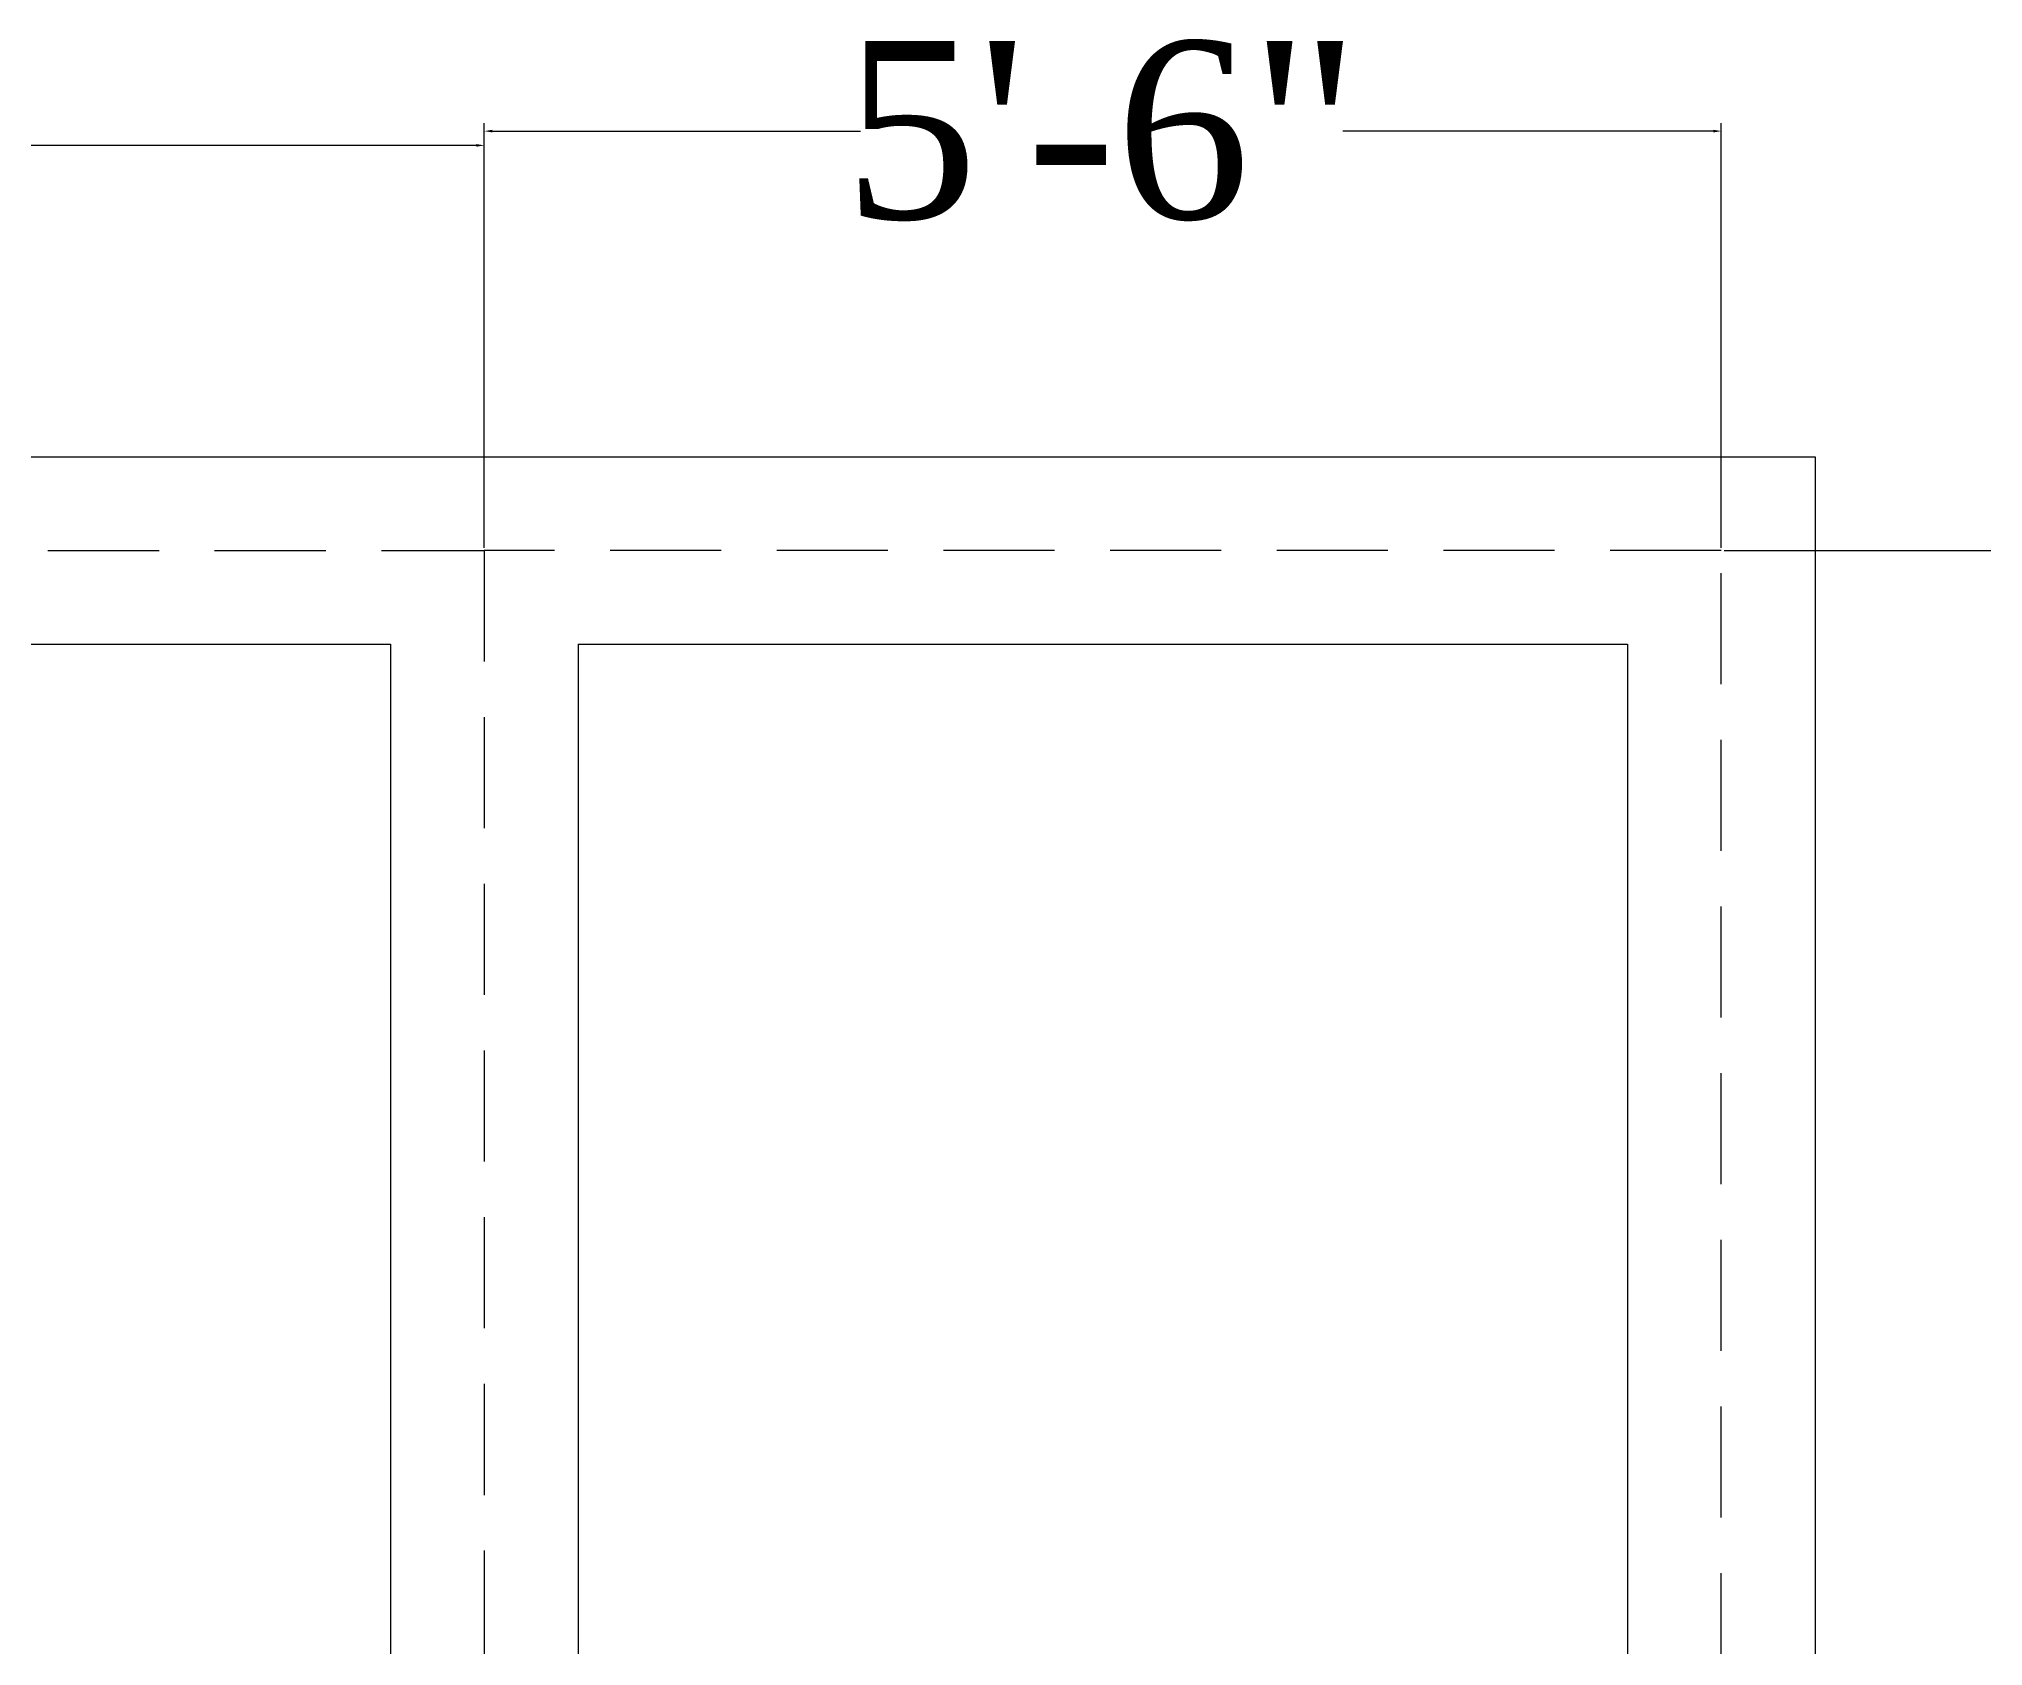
# Model space of a CAD drawing. Header units: inches. Extents: x 440 to 818, y -93 to 250.
# Drawn here: x 641.22 to 684.96, y 213.76 to 249.92 of the extents above; entities that cross this region are included whole.
import ezdxf

# ---------------------------------------------------------------- set-up
doc = ezdxf.new("R2010")
doc.units = ezdxf.units.IN
doc.header["$LTSCALE"] = 5
doc.header["$MEASUREMENT"] = 0
doc.linetypes.add('HIDDENX2', pattern=[0.75, 0.5, -0.25])
doc.layers.add('dot', color=1, linetype='Continuous')
doc.styles.get("Standard").update_dxf_attribs({"font": 'arial.ttf'})
doc.dimstyles.get("Standard").update_dxf_attribs({"dimtxt": 0.18, "dimasz": 0.18, "dimexe": 0.18, "dimexo": 0.0625, "dimgap": 0.09, "dimtad": 0, "dimtih": 1, "dimtoh": 1, "dimdec": 4, "dimzin": 0, "dimdsep": 46, "dimtxsty": 'Standard', "dimcen": 0.09, "dimadec": 0, "dimazin": 0, "dimtfac": 1, "dimtdec": 4, "dimtofl": 0, "dimtmove": 0, "dimatfit": 3, "dimfxl": 1, "dimtolj": 1, "dimtzin": 0, "dimarcsym": 0})

# ---------------------------------------------------------------- blocks, each defined once
blk = doc.blocks.new('*D52')
at = {"color": 0, "lineweight": -2, "transparency": 16777216}
for p, q in [((596.42, 238.473), (596.42, 247.704)), ((651.237, 238.473), (651.237, 247.704)), ((596.6, 247.524), (615.267, 247.524)), ((651.057, 247.524), (631.617, 247.524))]:
    blk.add_line(p, q, dxfattribs=at)
at = {"color": 0, "transparency": 16777216}
for points in [[(596.6, 247.554), (596.6, 247.494), (596.42, 247.524)], [(651.057, 247.554), (651.057, 247.494), (651.237, 247.524)]]:
    blk.add_solid(points, dxfattribs=at)
at = {"layer": 'Defpoints', "color": 0, "transparency": 16777216}
for p in [(651.237, 247.524), (596.42, 238.41), (651.237, 238.41)]:
    blk.add_point(p, dxfattribs=at)
at = {"color": 0, "transparency": 16777216, "insert": (623.442, 247.524), "char_height": 0.18, "attachment_point": 5}
blk.add_mtext('\\A1;{\\fTimes New Roman|b0|i0|c0|p18;\\H22.22222x;10\'-10"}', dxfattribs=at)
blk = doc.blocks.new('*D53')
at = {"color": 0, "lineweight": -2, "transparency": 16777216}
for p, q in [((651.237, 238.473), (651.237, 248.026)), ((679.067, 238.473), (679.067, 248.026)), ((651.417, 247.846), (659.7, 247.846)), ((678.887, 247.846), (670.553, 247.846))]:
    blk.add_line(p, q, dxfattribs=at)
at = {"color": 0, "transparency": 16777216}
for points in [[(651.417, 247.876), (651.417, 247.816), (651.237, 247.846)], [(678.887, 247.876), (678.887, 247.816), (679.067, 247.846)]]:
    blk.add_solid(points, dxfattribs=at)
at = {"layer": 'Defpoints', "color": 0, "transparency": 16777216}
for p in [(651.237, 247.846), (651.237, 238.41), (679.067, 238.41)]:
    blk.add_point(p, dxfattribs=at)
at = {"color": 0, "transparency": 16777216, "insert": (665.126, 247.846), "char_height": 0.18, "attachment_point": 5}
blk.add_mtext('\\A1;{\\fTimes New Roman|b0|i0|c0|p18;\\H22.22222x;5\'-6"}', dxfattribs=at)
blk = doc.blocks.new('*D54')
at = {"color": 0, "lineweight": -2, "transparency": 16777216}
for p, q in [((679.129, 238.41), (690.837, 238.41)), ((690.657, 238.23), (690.657, 201.53)), ((690.657, 160.581), (690.657, 197.281)), ((679.129, 160.401), (690.837, 160.401))]:
    blk.add_line(p, q, dxfattribs=at)
at = {"color": 0, "transparency": 16777216}
for points in [[(690.627, 238.23), (690.687, 238.23), (690.657, 238.41)], [(690.627, 160.581), (690.687, 160.581), (690.657, 160.401)]]:
    blk.add_solid(points, dxfattribs=at)
at = {"layer": 'Defpoints', "color": 0, "transparency": 16777216}
for p in [(679.067, 238.41), (690.657, 238.41), (679.067, 160.401)]:
    blk.add_point(p, dxfattribs=at)
at = {"color": 0, "transparency": 16777216, "insert": (690.657, 199.406), "char_height": 0.18, "attachment_point": 5}
blk.add_mtext('\\A1;{\\fTimes New Roman|b0|i0|c0|p18;\\H22.22222x;15\'-5"}', dxfattribs=at)

msp = doc.modelspace()

# ---------------------------------------------------------------- linework, layer by layer
for p, q in [((596.41991, 240.51841), (651.23677, 240.51841)), ((651.23677, 240.51841), (679.06686, 240.51841)), ((679.06686, 240.51841), (681.1752, 240.51841)), ((681.1752, 240.51841), (681.1752, 238.41006)), ((681.1752, 238.41006), (681.1752, 160.40147)), ((598.52825, 236.30172), (649.12843, 236.30172)), ((649.12843, 236.30172), (649.12843, 182.74987)), ((653.34511, 236.30172), (676.95852, 236.30172)), ((653.34511, 236.30172), (653.34511, 182.74987)), ((676.95852, 236.30172), (676.95852, 162.50981))]:
    msp.add_line(p, q)
at = {"layer": 'dot', "linetype": 'HIDDENX2'}
for p, q in [((596.41991, 238.41006), (651.23677, 238.41006)), ((679.06686, 238.41006), (651.23677, 238.41006)), ((651.23677, 238.41006), (651.23677, 182.77458)), ((679.06686, 160.40147), (679.06686, 238.41006))]:
    msp.add_line(p, q, dxfattribs=at)

# ---------------------------------------------------------------- dimensions: what is measured, and where the dimension line sits
for base, p1, text, picture, middle in [((651.23677, 247.84599), (679.06686, 238.41006), '{\\fTimes New Roman|b0|i0|c0|p18;\\H22.22222x;5\'-6"}', '*D53', (665.12626, 247.84599)), ((651.23677, 247.52357), (596.41991, 238.41006), '{\\fTimes New Roman|b0|i0|c0|p18;\\H22.22222x;10\'-10"}', '*D52', (623.44158, 247.52357))]:
    dim = msp.add_linear_dim(base=base, p1=p1, p2=(651.23677, 238.41006), text=text, dimstyle='Standard')
    dim.commit()
    dim.dimension.update_dxf_attribs({"geometry": picture, "text_midpoint": middle, "dimtype": 160})
dim = msp.add_linear_dim(base=(690.65697, 238.41006), p1=(679.06686, 160.40147), p2=(679.06686, 238.41006), angle=90, text='{\\fTimes New Roman|b0|i0|c0|p18;\\H22.22222x;15\'-5"}', dimstyle='Standard')
dim.commit()
dim.dimension.update_dxf_attribs({"geometry": '*D54', "text_midpoint": (690.65697, 199.40577)})

doc.saveas('drawing.dxf')
